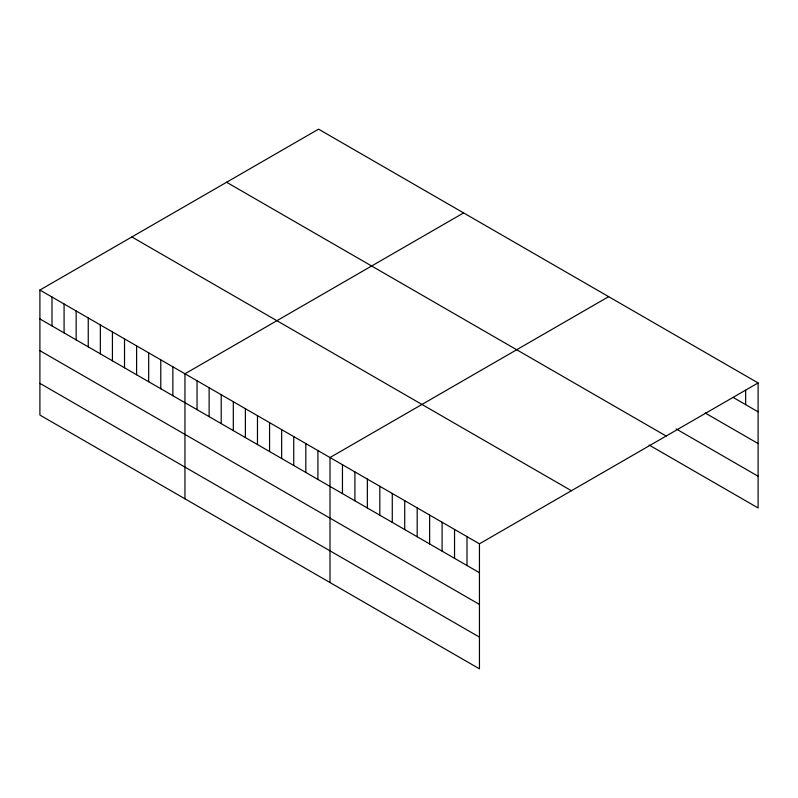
<?xml version="1.0" encoding="UTF-8"?>
<svg xmlns="http://www.w3.org/2000/svg" width="798" height="798" viewBox="0 0 798 798"><rect width="100%" height="100%" fill="white"/><g stroke="black" fill="none" stroke-linecap="round" stroke-linejoin="round"><path stroke-width="1.2" d="M39.9 290.043L479.448 543.817L479.448 668.834L39.9 415.06L39.9 290.043L318.552 129.166L758.1 382.94L758.1 507.957L649.133 445.045M463.598 212.906L184.946 373.793L184.946 498.81M608.655 296.656L330.003 457.533L330.003 582.55M479.448 543.817L758.1 382.94M733.192 397.454L758.1 411.828M705.173 412.995L758.1 443.548M676.115 428.895L758.1 476.236M226.592 182.253L666.14 436.027M131.86 236.956L571.408 490.73M39.9 318.941L479.448 572.705M39.9 350.661L479.448 604.425M39.9 383.339L479.448 637.113M745.641 390.192L745.641 404.646M467 536.625L467 565.523M454.541 529.433L454.541 558.331M442.092 522.241L442.092 551.139M429.633 515.059L429.633 543.947M417.184 507.867L417.184 536.755M404.726 500.675L404.726 529.563M392.277 493.483L392.277 522.381M379.818 486.291L379.818 515.189M367.359 479.099L367.359 507.997M354.911 471.917L354.911 500.805M342.452 464.725L342.452 493.613M317.913 450.551L317.913 479.448M305.824 443.578L305.824 472.466M293.744 436.596L293.744 465.493M281.654 429.623L281.654 458.511M269.564 422.641L269.564 451.528M257.475 415.658L257.475 444.556M245.385 408.686L245.385 437.573M233.305 401.703L233.305 430.601M221.216 394.721L221.216 423.618M209.126 387.748L209.126 416.636M197.036 380.766L197.036 409.663M172.867 366.811L172.867 395.698M160.777 359.828L160.777 388.726M148.687 352.856L148.687 381.743M136.598 345.873L136.598 374.771M124.518 338.891L124.518 367.788M112.428 331.918L112.428 360.806M100.339 324.936L100.339 353.833M88.249 317.963L88.249 346.851M76.159 310.981L76.159 339.878M64.079 303.998L64.079 332.896M51.99 297.026L51.99 325.913"/></g></svg>
